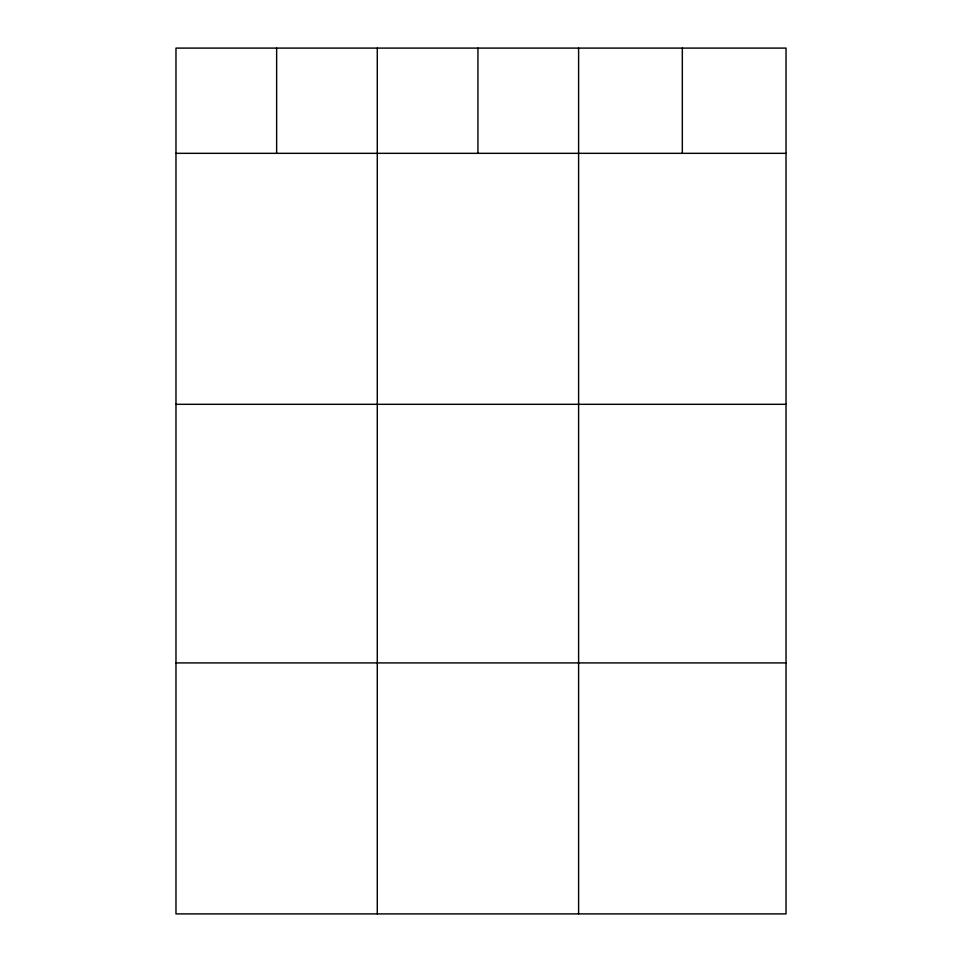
<?xml version="1.0" encoding="UTF-8"?>
<svg xmlns="http://www.w3.org/2000/svg" width="962" height="962" viewBox="0 0 962 962"><rect width="100%" height="100%" fill="white"/><g stroke="black" fill="none" stroke-linecap="round" stroke-linejoin="round"><path stroke-width="1.44" d="M786.026 153.331L786.026 913.9L175.974 913.9L175.974 48.1L786.026 48.1L786.026 153.331L175.974 153.331M175.974 404.317L786.026 404.317M175.974 662.914L786.026 662.914M682.323 48.1L682.323 153.331M578.607 48.1L578.607 913.9M477.946 48.1L477.946 153.331M377.284 48.1L377.284 913.9M276.635 48.1L276.635 153.331"/></g></svg>
